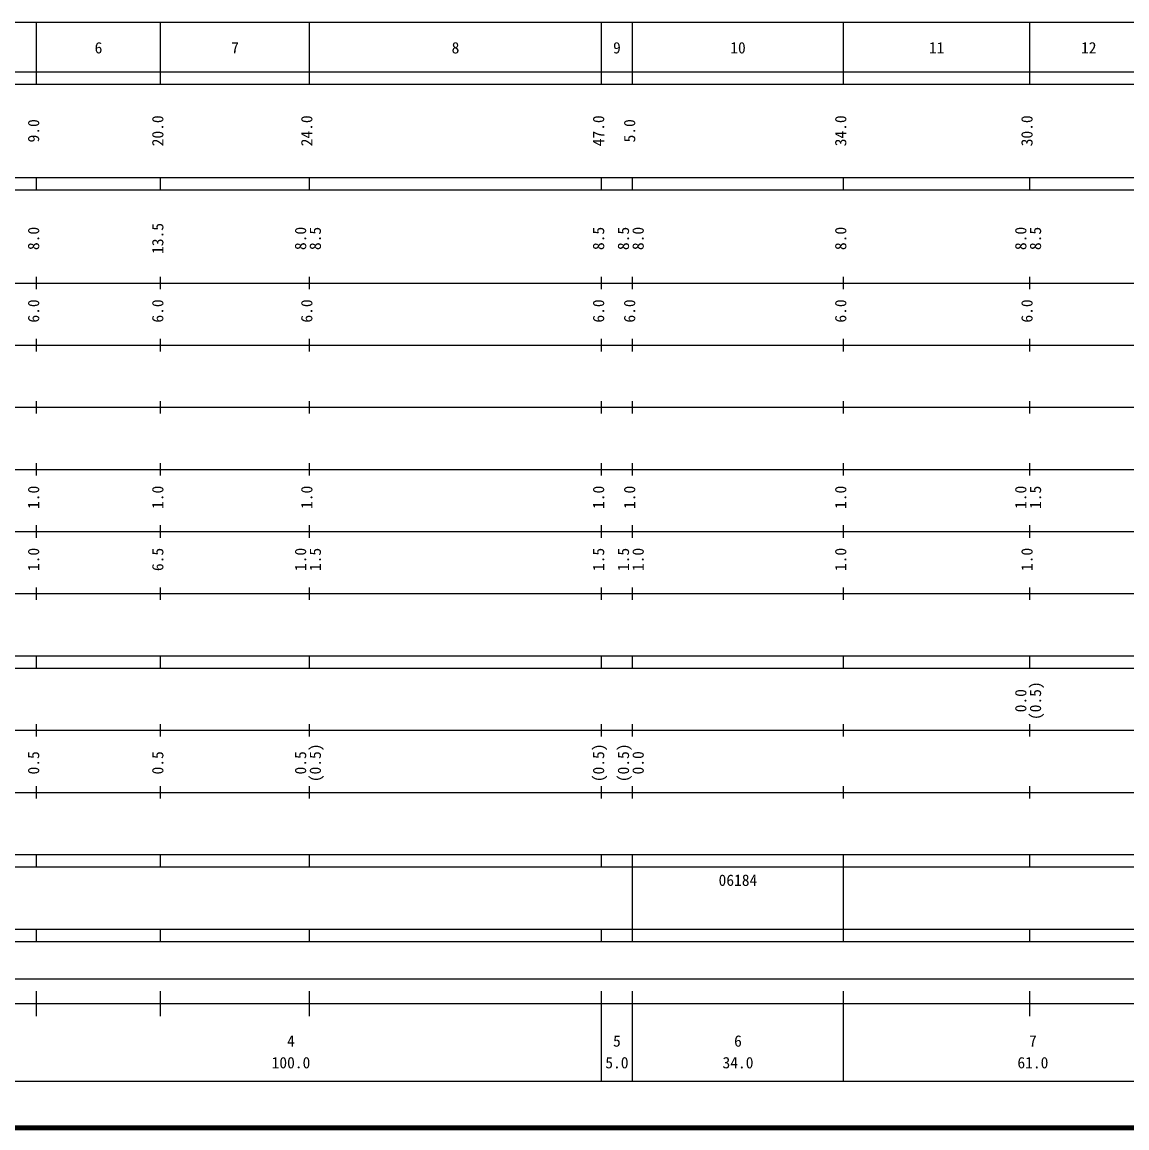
# Model space of a CAD drawing. Units: millimetres on the paper, enlarged 1000 times. Extents: x 40000 to 680000, y 20000 to 380000.
# Drawn here: x 274694 to 452642, y 20000 to 198000 of the extents above; entities that cross this region are included whole.
import ezdxf
from ezdxf.enums import TextEntityAlignment as Align

# ---------------------------------------------------------------- set-up
doc = ezdxf.new("R2010")
doc.units = ezdxf.units.MM
doc.header["$LTSCALE"] = 1000
doc.layers.add('M-TTL', color=2, linetype='Continuous', lineweight=140)
doc.layers.add('M-TTL-BAND', color=7, linetype='Continuous', lineweight=25)
doc.styles.add('ＭＳ ゴシック', font='')
doc.styles.get('ＭＳ ゴシック').set_extended_font_data('MS Gothic')

msp = doc.modelspace()

# ---------------------------------------------------------------- linework, layer by layer
at = {"layer": 'M-TTL'}
msp.add_line((40000, 20000), (680000, 20000), dxfattribs=at)
at = {"layer": 'M-TTL-BAND'}
for p, q in [((68000, 198000), (579000, 198000)), ((277000, 188000), (277000, 198000)), ((297000, 188000), (297000, 198000)), ((321000, 188000), (321000, 198000)), ((368000, 188000), (368000, 198000)), ((373000, 188000), (373000, 198000)), ((407000, 188000), (407000, 198000)), ((437000, 188000), (437000, 198000)), ((40000, 190000), (579000, 190000)), ((40000, 188000), (579000, 188000)), ((40000, 173000), (579000, 173000)), ((277000, 171000), (277000, 173000)), ((297000, 171000), (297000, 173000)), ((321000, 171000), (321000, 173000)), ((368000, 171000), (368000, 173000)), ((373000, 171000), (373000, 173000)), ((407000, 171000), (407000, 173000)), ((437000, 171000), (437000, 173000)), ((40000, 171000), (579000, 171000)), ((277000, 155000), (277000, 157000)), ((297000, 155000), (297000, 157000)), ((321000, 155000), (321000, 157000)), ((368000, 155000), (368000, 157000)), ((373000, 155000), (373000, 157000)), ((407000, 155000), (407000, 157000)), ((437000, 155000), (437000, 157000)), ((40000, 156000), (579000, 156000)), ((46000, 146000), (579000, 146000)), ((277000, 145000), (277000, 147000)), ((297000, 145000), (297000, 147000)), ((321000, 145000), (321000, 147000)), ((368000, 145000), (368000, 147000)), ((373000, 145000), (373000, 147000)), ((407000, 145000), (407000, 147000)), ((437000, 145000), (437000, 147000)), ((52000, 136000), (579000, 136000)), ((277000, 135000), (277000, 137000)), ((297000, 135000), (297000, 137000)), ((321000, 135000), (321000, 137000)), ((368000, 135000), (368000, 137000)), ((373000, 135000), (373000, 137000)), ((407000, 135000), (407000, 137000)), ((437000, 135000), (437000, 137000)), ((277000, 125000), (277000, 127000)), ((297000, 125000), (297000, 127000)), ((321000, 125000), (321000, 127000)), ((368000, 125000), (368000, 127000)), ((373000, 125000), (373000, 127000)), ((407000, 125000), (407000, 127000)), ((437000, 125000), (437000, 127000)), ((46000, 126000), (579000, 126000)), ((52000, 116000), (579000, 116000)), ((277000, 115000), (277000, 117000)), ((297000, 115000), (297000, 117000)), ((321000, 115000), (321000, 117000)), ((368000, 115000), (368000, 117000)), ((373000, 115000), (373000, 117000)), ((407000, 115000), (407000, 117000)), ((437000, 115000), (437000, 117000)), ((277000, 105000), (277000, 107000)), ((297000, 105000), (297000, 107000)), ((321000, 105000), (321000, 107000)), ((368000, 105000), (368000, 107000)), ((373000, 105000), (373000, 107000)), ((407000, 105000), (407000, 107000)), ((437000, 105000), (437000, 107000)), ((46000, 106000), (579000, 106000)), ((40000, 96000), (579000, 96000)), ((277000, 94000), (277000, 96000)), ((297000, 94000), (297000, 96000)), ((321000, 94000), (321000, 96000)), ((368000, 94000), (368000, 96000)), ((373000, 94000), (373000, 96000)), ((407000, 94000), (407000, 96000)), ((437000, 94000), (437000, 96000)), ((40000, 94000), (579000, 94000)), ((49000, 84000), (579000, 84000)), ((277000, 83000), (277000, 85000)), ((297000, 83000), (297000, 85000)), ((321000, 83000), (321000, 85000)), ((368000, 83000), (368000, 85000)), ((373000, 83000), (373000, 85000)), ((407000, 83000), (407000, 85000)), ((437000, 83000), (437000, 85000)), ((277000, 73000), (277000, 75000)), ((297000, 73000), (297000, 75000)), ((321000, 73000), (321000, 75000)), ((368000, 73000), (368000, 75000)), ((373000, 73000), (373000, 75000)), ((407000, 73000), (407000, 75000)), ((437000, 73000), (437000, 75000)), ((40000, 74000), (579000, 74000)), ((40000, 64000), (579000, 64000)), ((277000, 62000), (277000, 64000)), ((297000, 62000), (297000, 64000)), ((321000, 62000), (321000, 64000)), ((368000, 62000), (368000, 64000)), ((373000, 62000), (373000, 64000)), ((407000, 62000), (407000, 64000)), ((437000, 62000), (437000, 64000)), ((40000, 62000), (579000, 62000)), ((373000, 52000), (373000, 62000)), ((407000, 52000), (407000, 62000)), ((40000, 52000), (579000, 52000)), ((277000, 50000), (277000, 52000)), ((297000, 50000), (297000, 52000)), ((321000, 50000), (321000, 52000)), ((368000, 50000), (368000, 52000)), ((373000, 50000), (373000, 52000)), ((407000, 50000), (407000, 52000)), ((437000, 50000), (437000, 52000)), ((40000, 50000), (579000, 50000)), ((71000, 44000), (565000, 44000)), ((277000, 38000), (277000, 42000)), ((297000, 38000), (297000, 42000)), ((321000, 38000), (321000, 42000)), ((368000, 27500), (368000, 42000)), ((373000, 27500), (373000, 42000)), ((407000, 27500), (407000, 42000)), ((437000, 38000), (437000, 42000)), ((40000, 40000), (579000, 40000)), ((68000, 27500), (579000, 27500))]:
    msp.add_line(p, q, dxfattribs=at)

# ---------------------------------------------------------------- texts
at = {"layer": 'M-TTL-BAND', "style": 'ＭＳ ゴシック'}
for s, p in [('6', (287000, 192405)), ('7', (309000, 192405)), ('8', (344500, 192405)), ('9', (370500, 192405)), ('10', (390000, 192405)), ('11', (422000, 192405)), ('12', (446500, 192405)), ('4', (318000, 32523)), ('5', (370500, 32523)), ('6', (390000, 32523)), ('7', (437500, 32523)), ('100.0', (318000, 29033)), ('5.0', (370500, 29033)), ('34.0', (390000, 29033)), ('61.0', (437500, 29033))]:
    msp.add_text(s, height=1833, dxfattribs=at).set_placement(p, align=Align.BOTTOM_CENTER)
for s, p in [('9.0', (278000, 180500)), ('20.0', (298000, 180500)), ('24.0', (322000, 180500)), ('47.0', (369000, 180500)), ('5.0', (374000, 180500)), ('34.0', (408000, 180500)), ('30.0', (438000, 180500)), ('8.0', (278000, 163174)), ('13.5', (298000, 163174)), ('8.0', (321000, 163174)), ('8.5', (323370, 163174)), ('8.5', (369000, 163174)), ('8.5', (373000, 163174)), ('8.0', (375370, 163174)), ('8.0', (408000, 163174)), ('8.0', (437000, 163174)), ('8.5', (439370, 163174)), ('6.0', (278000, 151500)), ('6.0', (298000, 151500)), ('6.0', (322000, 151500)), ('6.0', (369000, 151500)), ('6.0', (374000, 151500)), ('6.0', (408000, 151500)), ('6.0', (438000, 151500)), ('1.0', (278000, 121500)), ('1.0', (298000, 121500)), ('1.0', (322000, 121500)), ('1.0', (369000, 121500)), ('1.0', (374000, 121500)), ('1.0', (408000, 121500)), ('1.0', (437000, 121500)), ('1.5', (439370, 121500)), ('1.0', (278000, 111500)), ('6.5', (298000, 111500)), ('1.0', (321000, 111500)), ('1.5', (323370, 111500)), ('1.5', (369000, 111500)), ('1.5', (373000, 111500)), ('1.0', (375370, 111500)), ('1.0', (408000, 111500)), ('1.0', (438000, 111500)), ('(0.5)', (439370, 88764)), ('0.0', (437000, 88764)), ('0.5', (278000, 78764)), ('0.5', (298000, 78764)), ('0.5', (321000, 78764)), ('(0.5)', (323370, 78764)), ('(0.5)', (369000, 78764)), ('(0.5)', (373000, 78764)), ('0.0', (375370, 78764))]:
    msp.add_text(s, height=1833, rotation=90, dxfattribs=at).set_placement(p, align=Align.BOTTOM_CENTER)
msp.add_text('06184', height=1833, dxfattribs=at).set_placement((386875, 58405), align=Align.BOTTOM_LEFT)

doc.saveas('drawing.dxf')
